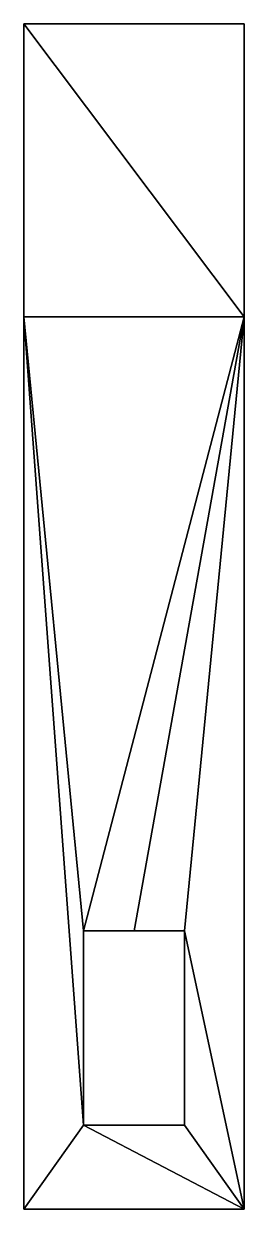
# Model space of a CAD drawing. Extents: x 1770.1 to 1787.1, y 359.6 to 451.1.
import ezdxf

# ---------------------------------------------------------------- set-up
doc = ezdxf.new("R2010")
doc.units = 0
doc.header["$LTSCALE"] = 25.4
doc.layers.get('0').update_dxf_attribs({"color": 13, "linetype": 'CONTINUOUS'})

msp = doc.modelspace()

# ---------------------------------------------------------------- linework, layer by layer
at = {"color": 0}
for p, q in [((1770.123, 428.496, 41.142), (1770.123, 451.124, 18.515)), ((1787.123, 451.124, 18.515), (1770.123, 451.124, 18.515)), ((1787.123, 451.124, 18.515), (1770.123, 451.124, 18.515)), ((1770.123, 451.124), (1787.123, 451.124)), ((1770.123, 451.124, 18.515), (1770.123, 451.124)), ((1787.123, 451.124, 18.515), (1787.123, 428.496, 41.142)), ((1787.123, 451.124), (1787.123, 451.124, 18.515)), ((1770.123, 428.496, 41.142), (1787.123, 428.496, 41.142)), ((1770.123, 428.496, 41.142), (1787.123, 428.496, 41.142)), ((1770.123, 359.624, 41.142), (1770.123, 428.496, 41.142)), ((1787.123, 428.496, 41.142), (1787.123, 359.624, 41.142)), ((1774.723, 381.124, 41.142), (1774.723, 366.124, 41.142)), ((1778.623, 381.124, 41.142), (1774.723, 381.124, 41.142)), ((1782.523, 381.124, 41.142), (1778.623, 381.124, 41.142)), ((1782.523, 366.124, 41.142), (1782.523, 381.124, 41.142)), ((1774.723, 366.124, 41.142), (1782.523, 366.124, 41.142)), ((1787.123, 359.624, 41.142), (1770.123, 359.624, 41.142))]:
    msp.add_line(p, q, dxfattribs=at)
at = {"color": 0, "extrusion": (0, -1, -3.82857e-16)}
msp.add_circle((1778.623, 12, -451.124), 3.2, dxfattribs=at)

# ---------------------------------------------------------------- meshes
at = {"color": 0}
mesh = msp.add_polyface(dxfattribs=at)
corners = [(1787.123, 428.496, 41.142), (1770.123, 451.124, 18.515), (1770.123, 428.496, 41.142), (1787.123, 451.124, 18.515)]
mesh.append_faces([[corners[k] for k in face] for face in [(0, 1, 2), (1, 0, 3)]], dxfattribs={"vtx0": -1, "color": 0})
mesh = msp.add_polyface(dxfattribs=at)
corners = [(1770.123, 451.124), (1776.36, 451.124, 9.737), (1787.123, 451.124), (1775.851, 451.124, 10.4), (1770.123, 451.124, 18.515), (1777.023, 451.124, 9.229), (1777.794, 451.124, 8.909), (1778.623, 451.124, 8.8), (1775.532, 451.124, 11.172), (1775.423, 451.124, 12), (1775.532, 451.124, 12.828), (1775.851, 451.124, 13.6), (1776.36, 451.124, 14.263), (1777.023, 451.124, 14.771), (1777.794, 451.124, 15.091), (1778.623, 451.124, 15.2), (1781.394, 451.124, 10.4), (1787.123, 451.124, 18.515), (1780.885, 451.124, 9.737), (1780.223, 451.124, 9.229), (1779.451, 451.124, 8.909), (1781.714, 451.124, 11.172), (1781.823, 451.124, 12), (1781.714, 451.124, 12.828), (1781.394, 451.124, 13.6), (1780.885, 451.124, 14.263), (1780.223, 451.124, 14.771), (1779.451, 451.124, 15.091)]
mesh.append_faces([[corners[k] for k in face] for face in [(0, 1, 2), (1, 0, 3), (3, 4, 8), (8, 4, 9), (9, 4, 10), (10, 4, 11), (11, 4, 12), (12, 4, 13), (13, 4, 14), (14, 4, 15), (2, 16, 17), (16, 2, 18), (18, 2, 19), (19, 2, 20), (20, 2, 7), (17, 15, 4)]], dxfattribs={"vtx0": -1, "vtx1": -1, "color": 0})
mesh.append_faces([[corners[k] for k in face] for face in [(3, 0, 4), (2, 1, 5), (2, 5, 6), (2, 6, 7), (17, 16, 21), (17, 21, 22), (17, 22, 23), (17, 23, 24), (17, 24, 25), (17, 25, 26), (17, 26, 27), (17, 27, 15)]], dxfattribs={"vtx0": -1, "vtx2": -1, "color": 0})
mesh = msp.add_polyface(dxfattribs=at)
corners = [(1770.123, 359.624, 41.142), (1774.723, 366.124, 41.142), (1770.123, 428.496, 41.142), (1787.123, 359.624, 41.142), (1782.523, 366.124, 41.142), (1782.523, 381.124, 41.142), (1774.723, 381.124, 41.142), (1787.123, 428.496, 41.142), (1778.623, 381.124, 41.142)]
mesh.append_faces([[corners[k] for k in face] for face in [(0, 1, 2), (1, 3, 4), (4, 3, 5), (2, 6, 7), (6, 2, 1), (7, 5, 3)]], dxfattribs={"vtx0": -1, "vtx1": -1, "color": 0})
mesh.append_faces([[corners[k] for k in face] for face in [(1, 0, 3), (7, 6, 8), (7, 8, 5)]], dxfattribs={"vtx0": -1, "vtx2": -1, "color": 0})

doc.saveas('drawing.dxf')
